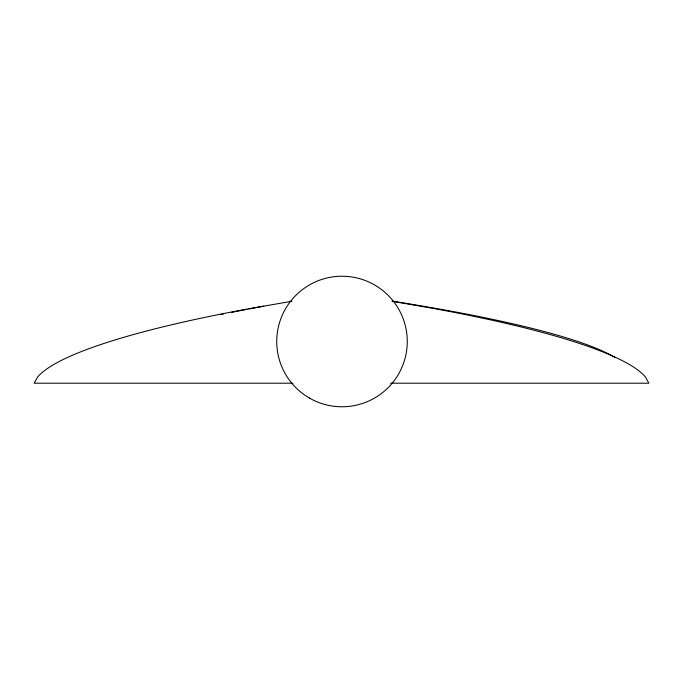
<?xml version="1.0" encoding="UTF-8"?>
<svg xmlns="http://www.w3.org/2000/svg" width="683" height="683" viewBox="0 0 683 683"><rect width="100%" height="100%" fill="white"/><g stroke="black" fill="none" stroke-linecap="round" stroke-linejoin="round"><path stroke-width="1.02" d="M291.948 301.246L247.827 308.938A482.744 72.065 -4.9 0 0 37.548 377.127L34.15 383.206L292.956 383.206M390.556 383.206L648.85 383.206L645.537 377.153A482.232 72.065 4.9 0 0 436.121 308.955L392.093 301.263M392.213 301.118A567.496 66.874 4.2 0 1 615.161 357.721M221.053 314.598A453.017 67.626 -4.9 0 1 223.153 314.154M231.511 312.421A453.017 67.626 -4.9 0 1 246.87 309.356M248.954 308.955A453.017 67.626 -4.9 0 1 263.783 306.155M309.365 398.027A65.278 65.278 0 0 0 407.273 341.5A65.278 65.278 0 0 0 309.365 284.973A65.278 65.278 0 0 0 309.365 398.027"/></g></svg>
